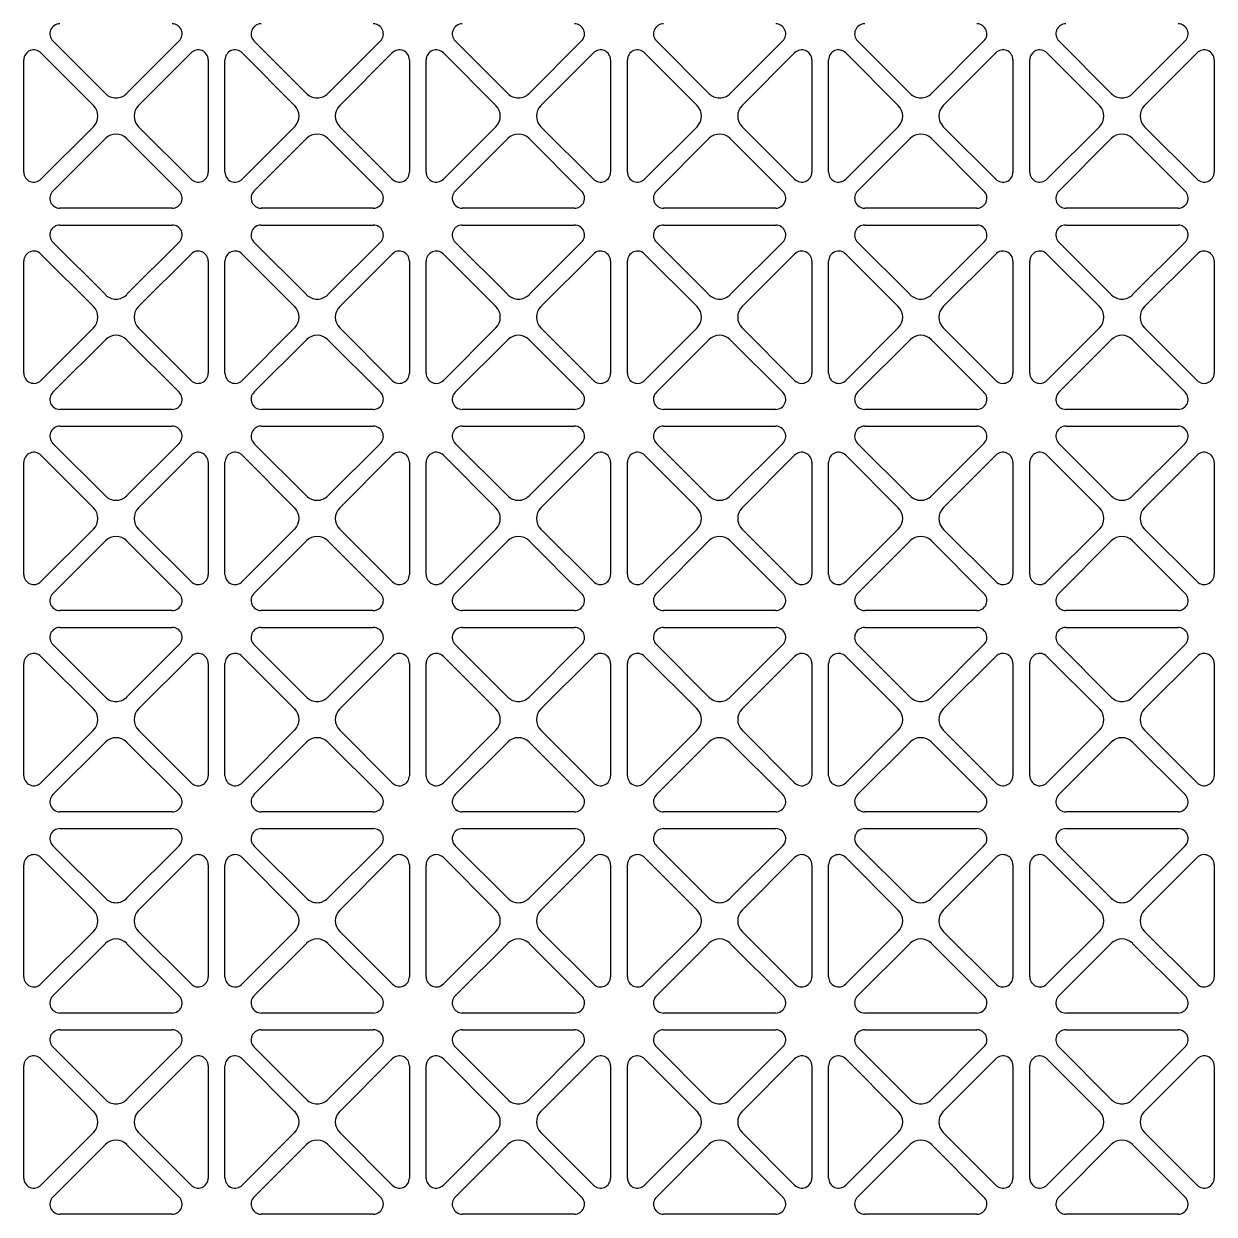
# Model space of a CAD drawing. Header units: millimetres. Extents: x 0 to 87554, y -20854 to 20404.
# Drawn here: x 49297.5 to 49439.5, y -3598.7 to -3456.7 of the extents above; entities that cross this region are included whole.
import ezdxf

# ---------------------------------------------------------------- set-up
doc = ezdxf.new("R2010")
doc.units = ezdxf.units.MM
doc.layers.get('0').update_dxf_attribs({"lineweight": 15})
doc.layers.add('WANGKONG_0', color=7, linetype='Continuous')

# ---------------------------------------------------------------- blocks, each defined once
blk = doc.blocks.new('e4tggg')
at = {"layer": 'WANGKONG_0', "color": 87, "linetype": 'Continuous'}
for p, q in [((160.04, 180.49), (153.77, 186.75)), ((168.85, 186.75), (162.58, 180.49)), ((184.04, 180.49), (177.77, 186.75)), ((192.85, 186.75), (186.58, 180.49)), ((208.04, 180.49), (201.77, 186.75)), ((216.85, 186.75), (210.58, 180.49)), ((232.04, 180.49), (225.77, 186.75)), ((240.85, 186.75), (234.58, 180.49)), ((256.04, 180.49), (249.77, 186.75)), ((264.85, 186.75), (258.58, 180.49)), ((280.04, 180.49), (273.77, 186.75)), ((288.85, 186.75), (282.58, 180.49)), ((152.36, 185.34), (158.62, 179.07)), ((164, 179.07), (170.26, 185.34)), ((176.36, 185.34), (182.62, 179.07)), ((188, 179.07), (194.26, 185.34)), ((200.36, 185.34), (206.62, 179.07)), ((212, 179.07), (218.26, 185.34)), ((224.36, 185.34), (230.62, 179.07)), ((236, 179.07), (242.26, 185.34)), ((248.36, 185.34), (254.62, 179.07)), ((260, 179.07), (266.26, 185.34)), ((272.36, 185.34), (278.62, 179.07)), ((284, 179.07), (290.26, 185.34)), ((150.31, 171.11), (150.31, 184.49)), ((172.31, 184.49), (172.31, 171.11)), ((174.31, 171.11), (174.31, 184.49)), ((196.31, 184.49), (196.31, 171.11)), ((198.31, 171.11), (198.31, 184.49)), ((220.31, 184.49), (220.31, 171.11)), ((222.31, 171.11), (222.31, 184.49)), ((244.31, 184.49), (244.31, 171.11)), ((246.31, 171.11), (246.31, 184.49)), ((268.31, 184.49), (268.31, 171.11)), ((270.31, 171.11), (270.31, 184.49)), ((292.31, 184.49), (292.31, 171.11)), ((158.62, 176.53), (152.36, 170.26)), ((170.26, 170.26), (164, 176.53)), ((182.62, 176.53), (176.36, 170.26)), ((194.26, 170.26), (188, 176.53)), ((206.62, 176.53), (200.36, 170.26)), ((218.26, 170.26), (212, 176.53)), ((230.62, 176.53), (224.36, 170.26)), ((242.26, 170.26), (236, 176.53)), ((254.62, 176.53), (248.36, 170.26)), ((266.26, 170.26), (260, 176.53)), ((278.62, 176.53), (272.36, 170.26)), ((290.26, 170.26), (284, 176.53)), ((153.77, 168.85), (160.04, 175.11)), ((162.58, 175.11), (168.85, 168.85)), ((177.77, 168.85), (184.04, 175.11)), ((186.58, 175.11), (192.85, 168.85)), ((201.77, 168.85), (208.04, 175.11)), ((210.58, 175.11), (216.85, 168.85)), ((225.77, 168.85), (232.04, 175.11)), ((234.58, 175.11), (240.85, 168.85)), ((249.77, 168.85), (256.04, 175.11)), ((258.58, 175.11), (264.85, 168.85)), ((273.77, 168.85), (280.04, 175.11)), ((282.58, 175.11), (288.85, 168.85)), ((168, 166.8), (154.62, 166.8)), ((192, 166.8), (178.62, 166.8)), ((216, 166.8), (202.62, 166.8)), ((240, 166.8), (226.62, 166.8)), ((264, 166.8), (250.62, 166.8)), ((288, 166.8), (274.62, 166.8)), ((154.62, 164.8), (168, 164.8)), ((178.62, 164.8), (192, 164.8)), ((202.62, 164.8), (216, 164.8)), ((226.62, 164.8), (240, 164.8)), ((250.62, 164.8), (264, 164.8)), ((274.62, 164.8), (288, 164.8)), ((160.04, 156.49), (153.77, 162.75)), ((168.85, 162.75), (162.58, 156.49)), ((184.04, 156.49), (177.77, 162.75)), ((192.85, 162.75), (186.58, 156.49)), ((208.04, 156.49), (201.77, 162.75)), ((216.85, 162.75), (210.58, 156.49)), ((232.04, 156.49), (225.77, 162.75)), ((240.85, 162.75), (234.58, 156.49)), ((256.04, 156.49), (249.77, 162.75)), ((264.85, 162.75), (258.58, 156.49)), ((280.04, 156.49), (273.77, 162.75)), ((288.85, 162.75), (282.58, 156.49)), ((150.31, 147.11), (150.31, 160.49)), ((152.36, 161.34), (158.62, 155.07)), ((164, 155.07), (170.26, 161.34)), ((172.31, 160.49), (172.31, 147.11)), ((174.31, 147.11), (174.31, 160.49)), ((176.36, 161.34), (182.62, 155.07)), ((188, 155.07), (194.26, 161.34)), ((196.31, 160.49), (196.31, 147.11)), ((198.31, 147.11), (198.31, 160.49)), ((200.36, 161.34), (206.62, 155.07)), ((212, 155.07), (218.26, 161.34)), ((220.31, 160.49), (220.31, 147.11)), ((222.31, 147.11), (222.31, 160.49)), ((224.36, 161.34), (230.62, 155.07)), ((236, 155.07), (242.26, 161.34)), ((244.31, 160.49), (244.31, 147.11)), ((246.31, 147.11), (246.31, 160.49)), ((248.36, 161.34), (254.62, 155.07)), ((260, 155.07), (266.26, 161.34)), ((268.31, 160.49), (268.31, 147.11)), ((270.31, 147.11), (270.31, 160.49)), ((272.36, 161.34), (278.62, 155.07)), ((284, 155.07), (290.26, 161.34)), ((292.31, 160.49), (292.31, 147.11)), ((158.62, 152.53), (152.36, 146.26)), ((170.26, 146.26), (164, 152.53)), ((182.62, 152.53), (176.36, 146.26)), ((194.26, 146.26), (188, 152.53)), ((206.62, 152.53), (200.36, 146.26)), ((218.26, 146.26), (212, 152.53)), ((230.62, 152.53), (224.36, 146.26)), ((242.26, 146.26), (236, 152.53)), ((254.62, 152.53), (248.36, 146.26)), ((266.26, 146.26), (260, 152.53)), ((278.62, 152.53), (272.36, 146.26)), ((290.26, 146.26), (284, 152.53)), ((153.77, 144.85), (160.04, 151.11)), ((162.58, 151.11), (168.85, 144.85)), ((177.77, 144.85), (184.04, 151.11)), ((186.58, 151.11), (192.85, 144.85)), ((201.77, 144.85), (208.04, 151.11)), ((210.58, 151.11), (216.85, 144.85)), ((225.77, 144.85), (232.04, 151.11)), ((234.58, 151.11), (240.85, 144.85)), ((249.77, 144.85), (256.04, 151.11)), ((258.58, 151.11), (264.85, 144.85)), ((273.77, 144.85), (280.04, 151.11)), ((282.58, 151.11), (288.85, 144.85)), ((168, 142.8), (154.62, 142.8)), ((192, 142.8), (178.62, 142.8)), ((216, 142.8), (202.62, 142.8)), ((240, 142.8), (226.62, 142.8)), ((264, 142.8), (250.62, 142.8)), ((288, 142.8), (274.62, 142.8)), ((154.62, 140.8), (168, 140.8)), ((178.62, 140.8), (192, 140.8)), ((202.62, 140.8), (216, 140.8)), ((226.62, 140.8), (240, 140.8)), ((250.62, 140.8), (264, 140.8)), ((274.62, 140.8), (288, 140.8)), ((160.04, 132.49), (153.77, 138.75)), ((168.85, 138.75), (162.58, 132.49)), ((184.04, 132.49), (177.77, 138.75)), ((192.85, 138.75), (186.58, 132.49)), ((208.04, 132.49), (201.77, 138.75)), ((216.85, 138.75), (210.58, 132.49)), ((232.04, 132.49), (225.77, 138.75)), ((240.85, 138.75), (234.58, 132.49)), ((256.04, 132.49), (249.77, 138.75)), ((264.85, 138.75), (258.58, 132.49)), ((280.04, 132.49), (273.77, 138.75)), ((288.85, 138.75), (282.58, 132.49)), ((150.31, 123.11), (150.31, 136.49)), ((152.36, 137.34), (158.62, 131.07)), ((164, 131.07), (170.26, 137.34)), ((172.31, 136.49), (172.31, 123.11)), ((174.31, 123.11), (174.31, 136.49)), ((176.36, 137.34), (182.62, 131.07)), ((188, 131.07), (194.26, 137.34)), ((196.31, 136.49), (196.31, 123.11)), ((198.31, 123.11), (198.31, 136.49)), ((200.36, 137.34), (206.62, 131.07)), ((212, 131.07), (218.26, 137.34)), ((220.31, 136.49), (220.31, 123.11)), ((222.31, 123.11), (222.31, 136.49)), ((224.36, 137.34), (230.62, 131.07)), ((236, 131.07), (242.26, 137.34)), ((244.31, 136.49), (244.31, 123.11)), ((246.31, 123.11), (246.31, 136.49)), ((248.36, 137.34), (254.62, 131.07)), ((260, 131.07), (266.26, 137.34)), ((268.31, 136.49), (268.31, 123.11)), ((270.31, 123.11), (270.31, 136.49)), ((272.36, 137.34), (278.62, 131.07)), ((284, 131.07), (290.26, 137.34)), ((292.31, 136.49), (292.31, 123.11)), ((158.62, 128.53), (152.36, 122.26)), ((170.26, 122.26), (164, 128.53)), ((182.62, 128.53), (176.36, 122.26)), ((194.26, 122.26), (188, 128.53)), ((206.62, 128.53), (200.36, 122.26)), ((218.26, 122.26), (212, 128.53)), ((230.62, 128.53), (224.36, 122.26)), ((242.26, 122.26), (236, 128.53)), ((254.62, 128.53), (248.36, 122.26)), ((266.26, 122.26), (260, 128.53)), ((278.62, 128.53), (272.36, 122.26)), ((290.26, 122.26), (284, 128.53)), ((153.77, 120.85), (160.04, 127.11)), ((162.58, 127.11), (168.85, 120.85)), ((177.77, 120.85), (184.04, 127.11)), ((186.58, 127.11), (192.85, 120.85)), ((201.77, 120.85), (208.04, 127.11)), ((210.58, 127.11), (216.85, 120.85)), ((225.77, 120.85), (232.04, 127.11)), ((234.58, 127.11), (240.85, 120.85)), ((249.77, 120.85), (256.04, 127.11)), ((258.58, 127.11), (264.85, 120.85)), ((273.77, 120.85), (280.04, 127.11)), ((282.58, 127.11), (288.85, 120.85)), ((168, 118.8), (154.62, 118.8)), ((192, 118.8), (178.62, 118.8)), ((216, 118.8), (202.62, 118.8)), ((240, 118.8), (226.62, 118.8)), ((264, 118.8), (250.62, 118.8)), ((288, 118.8), (274.62, 118.8)), ((154.62, 116.8), (168, 116.8)), ((178.62, 116.8), (192, 116.8)), ((202.62, 116.8), (216, 116.8)), ((226.62, 116.8), (240, 116.8)), ((250.62, 116.8), (264, 116.8)), ((274.62, 116.8), (288, 116.8)), ((160.04, 108.49), (153.77, 114.75)), ((168.85, 114.75), (162.58, 108.49)), ((184.04, 108.49), (177.77, 114.75)), ((192.85, 114.75), (186.58, 108.49)), ((208.04, 108.49), (201.77, 114.75)), ((216.85, 114.75), (210.58, 108.49)), ((232.04, 108.49), (225.77, 114.75)), ((240.85, 114.75), (234.58, 108.49)), ((256.04, 108.49), (249.77, 114.75)), ((264.85, 114.75), (258.58, 108.49)), ((280.04, 108.49), (273.77, 114.75)), ((288.85, 114.75), (282.58, 108.49)), ((150.31, 99.11), (150.31, 112.49)), ((152.36, 113.34), (158.62, 107.07)), ((164, 107.07), (170.26, 113.34)), ((172.31, 112.49), (172.31, 99.11)), ((174.31, 99.11), (174.31, 112.49)), ((176.36, 113.34), (182.62, 107.07)), ((188, 107.07), (194.26, 113.34)), ((196.31, 112.49), (196.31, 99.11)), ((198.31, 99.11), (198.31, 112.49)), ((200.36, 113.34), (206.62, 107.07)), ((212, 107.07), (218.26, 113.34)), ((220.31, 112.49), (220.31, 99.11)), ((222.31, 99.11), (222.31, 112.49)), ((224.36, 113.34), (230.62, 107.07)), ((236, 107.07), (242.26, 113.34)), ((244.31, 112.49), (244.31, 99.11)), ((246.31, 99.11), (246.31, 112.49)), ((248.36, 113.34), (254.62, 107.07)), ((260, 107.07), (266.26, 113.34)), ((268.31, 112.49), (268.31, 99.11)), ((270.31, 99.11), (270.31, 112.49)), ((272.36, 113.34), (278.62, 107.07)), ((284, 107.07), (290.26, 113.34)), ((292.31, 112.49), (292.31, 99.11)), ((158.62, 104.53), (152.36, 98.26)), ((170.26, 98.26), (164, 104.53)), ((182.62, 104.53), (176.36, 98.26)), ((194.26, 98.26), (188, 104.53)), ((206.62, 104.53), (200.36, 98.26)), ((218.26, 98.26), (212, 104.53)), ((230.62, 104.53), (224.36, 98.26)), ((242.26, 98.26), (236, 104.53)), ((254.62, 104.53), (248.36, 98.26)), ((266.26, 98.26), (260, 104.53)), ((278.62, 104.53), (272.36, 98.26)), ((290.26, 98.26), (284, 104.53)), ((153.77, 96.85), (160.04, 103.11)), ((162.58, 103.11), (168.85, 96.85)), ((177.77, 96.85), (184.04, 103.11)), ((186.58, 103.11), (192.85, 96.85)), ((201.77, 96.85), (208.04, 103.11)), ((210.58, 103.11), (216.85, 96.85)), ((225.77, 96.85), (232.04, 103.11)), ((234.58, 103.11), (240.85, 96.85)), ((249.77, 96.85), (256.04, 103.11)), ((258.58, 103.11), (264.85, 96.85)), ((273.77, 96.85), (280.04, 103.11)), ((282.58, 103.11), (288.85, 96.85)), ((168, 94.8), (154.62, 94.8)), ((192, 94.8), (178.62, 94.8)), ((216, 94.8), (202.62, 94.8)), ((240, 94.8), (226.62, 94.8)), ((264, 94.8), (250.62, 94.8)), ((288, 94.8), (274.62, 94.8)), ((154.62, 92.8), (168, 92.8)), ((178.62, 92.8), (192, 92.8)), ((202.62, 92.8), (216, 92.8)), ((226.62, 92.8), (240, 92.8)), ((250.62, 92.8), (264, 92.8)), ((274.62, 92.8), (288, 92.8)), ((160.04, 84.49), (153.77, 90.75)), ((168.85, 90.75), (162.58, 84.49)), ((184.04, 84.49), (177.77, 90.75)), ((192.85, 90.75), (186.58, 84.49)), ((208.04, 84.49), (201.77, 90.75)), ((216.85, 90.75), (210.58, 84.49)), ((232.04, 84.49), (225.77, 90.75)), ((240.85, 90.75), (234.58, 84.49)), ((256.04, 84.49), (249.77, 90.75)), ((264.85, 90.75), (258.58, 84.49)), ((280.04, 84.49), (273.77, 90.75)), ((288.85, 90.75), (282.58, 84.49)), ((150.31, 75.11), (150.31, 88.49)), ((152.36, 89.34), (158.62, 83.07)), ((164, 83.07), (170.26, 89.34)), ((172.31, 88.49), (172.31, 75.11)), ((174.31, 75.11), (174.31, 88.49)), ((176.36, 89.34), (182.62, 83.07)), ((188, 83.07), (194.26, 89.34)), ((196.31, 88.49), (196.31, 75.11)), ((198.31, 75.11), (198.31, 88.49)), ((200.36, 89.34), (206.62, 83.07)), ((212, 83.07), (218.26, 89.34)), ((220.31, 88.49), (220.31, 75.11)), ((222.31, 75.11), (222.31, 88.49)), ((224.36, 89.34), (230.62, 83.07)), ((236, 83.07), (242.26, 89.34)), ((244.31, 88.49), (244.31, 75.11)), ((246.31, 75.11), (246.31, 88.49)), ((248.36, 89.34), (254.62, 83.07)), ((260, 83.07), (266.26, 89.34)), ((268.31, 88.49), (268.31, 75.11)), ((270.31, 75.11), (270.31, 88.49)), ((272.36, 89.34), (278.62, 83.07)), ((284, 83.07), (290.26, 89.34)), ((292.31, 88.49), (292.31, 75.11)), ((158.62, 80.53), (152.36, 74.26)), ((170.26, 74.26), (164, 80.53)), ((182.62, 80.53), (176.36, 74.26)), ((194.26, 74.26), (188, 80.53)), ((206.62, 80.53), (200.36, 74.26)), ((218.26, 74.26), (212, 80.53)), ((230.62, 80.53), (224.36, 74.26)), ((242.26, 74.26), (236, 80.53)), ((254.62, 80.53), (248.36, 74.26)), ((266.26, 74.26), (260, 80.53)), ((278.62, 80.53), (272.36, 74.26)), ((290.26, 74.26), (284, 80.53)), ((153.77, 72.85), (160.04, 79.11)), ((162.58, 79.11), (168.85, 72.85)), ((177.77, 72.85), (184.04, 79.11)), ((186.58, 79.11), (192.85, 72.85)), ((201.77, 72.85), (208.04, 79.11)), ((210.58, 79.11), (216.85, 72.85)), ((225.77, 72.85), (232.04, 79.11)), ((234.58, 79.11), (240.85, 72.85)), ((249.77, 72.85), (256.04, 79.11)), ((258.58, 79.11), (264.85, 72.85)), ((273.77, 72.85), (280.04, 79.11)), ((282.58, 79.11), (288.85, 72.85)), ((168, 70.8), (154.62, 70.8)), ((192, 70.8), (178.62, 70.8)), ((216, 70.8), (202.62, 70.8)), ((240, 70.8), (226.62, 70.8)), ((264, 70.8), (250.62, 70.8)), ((288, 70.8), (274.62, 70.8)), ((154.62, 68.8), (168, 68.8)), ((178.62, 68.8), (192, 68.8)), ((202.62, 68.8), (216, 68.8)), ((226.62, 68.8), (240, 68.8)), ((250.62, 68.8), (264, 68.8)), ((274.62, 68.8), (288, 68.8)), ((160.04, 60.49), (153.77, 66.75)), ((168.85, 66.75), (162.58, 60.49)), ((184.04, 60.49), (177.77, 66.75)), ((192.85, 66.75), (186.58, 60.49)), ((208.04, 60.49), (201.77, 66.75)), ((216.85, 66.75), (210.58, 60.49)), ((232.04, 60.49), (225.77, 66.75)), ((240.85, 66.75), (234.58, 60.49)), ((256.04, 60.49), (249.77, 66.75)), ((264.85, 66.75), (258.58, 60.49)), ((280.04, 60.49), (273.77, 66.75)), ((288.85, 66.75), (282.58, 60.49)), ((152.36, 65.34), (158.62, 59.07)), ((164, 59.07), (170.26, 65.34)), ((176.36, 65.34), (182.62, 59.07)), ((188, 59.07), (194.26, 65.34)), ((200.36, 65.34), (206.62, 59.07)), ((212, 59.07), (218.26, 65.34)), ((224.36, 65.34), (230.62, 59.07)), ((236, 59.07), (242.26, 65.34)), ((248.36, 65.34), (254.62, 59.07)), ((260, 59.07), (266.26, 65.34)), ((272.36, 65.34), (278.62, 59.07)), ((284, 59.07), (290.26, 65.34)), ((150.31, 51.11), (150.31, 64.49)), ((172.31, 64.49), (172.31, 51.11)), ((174.31, 51.11), (174.31, 64.49)), ((196.31, 64.49), (196.31, 51.11)), ((198.31, 51.11), (198.31, 64.49)), ((220.31, 64.49), (220.31, 51.11)), ((222.31, 51.11), (222.31, 64.49)), ((244.31, 64.49), (244.31, 51.11)), ((246.31, 51.11), (246.31, 64.49)), ((268.31, 64.49), (268.31, 51.11)), ((270.31, 51.11), (270.31, 64.49)), ((292.31, 64.49), (292.31, 51.11)), ((158.62, 56.53), (152.36, 50.26)), ((170.26, 50.26), (164, 56.53)), ((182.62, 56.53), (176.36, 50.26)), ((194.26, 50.26), (188, 56.53)), ((206.62, 56.53), (200.36, 50.26)), ((218.26, 50.26), (212, 56.53)), ((230.62, 56.53), (224.36, 50.26)), ((242.26, 50.26), (236, 56.53)), ((254.62, 56.53), (248.36, 50.26)), ((266.26, 50.26), (260, 56.53)), ((278.62, 56.53), (272.36, 50.26)), ((290.26, 50.26), (284, 56.53)), ((153.77, 48.85), (160.04, 55.11)), ((162.58, 55.11), (168.85, 48.85)), ((177.77, 48.85), (184.04, 55.11)), ((186.58, 55.11), (192.85, 48.85)), ((201.77, 48.85), (208.04, 55.11)), ((210.58, 55.11), (216.85, 48.85)), ((225.77, 48.85), (232.04, 55.11)), ((234.58, 55.11), (240.85, 48.85)), ((249.77, 48.85), (256.04, 55.11)), ((258.58, 55.11), (264.85, 48.85)), ((273.77, 48.85), (280.04, 55.11)), ((282.58, 55.11), (288.85, 48.85)), ((168, 46.8), (154.62, 46.8)), ((192, 46.8), (178.62, 46.8)), ((216, 46.8), (202.62, 46.8)), ((240, 46.8), (226.62, 46.8)), ((264, 46.8), (250.62, 46.8)), ((288, 46.8), (274.62, 46.8))]:
    blk.add_line(p, q, dxfattribs=at)
for centre, radius, start, end in [((154.62, 187.6), 1.2, 90, 225), ((168, 187.6), 1.2, 315, 90), ((178.62, 187.6), 1.2, 90, 225), ((192, 187.6), 1.2, 315, 90), ((202.62, 187.6), 1.2, 90, 225), ((216, 187.6), 1.2, 315, 90), ((226.62, 187.6), 1.2, 90, 225), ((240, 187.6), 1.2, 315, 90), ((250.62, 187.6), 1.2, 90, 225), ((264, 187.6), 1.2, 315, 90), ((274.62, 187.6), 1.2, 90, 225), ((288, 187.6), 1.2, 315, 90), ((151.51, 184.49), 1.2, 45, 180), ((171.11, 184.49), 1.2, 0, 135), ((175.51, 184.49), 1.2, 45, 180), ((195.11, 184.49), 1.2, 0, 135), ((199.51, 184.49), 1.2, 45, 180), ((219.11, 184.49), 1.2, 0, 135), ((223.51, 184.49), 1.2, 45, 180), ((243.11, 184.49), 1.2, 0, 135), ((247.51, 184.49), 1.2, 45, 180), ((267.11, 184.49), 1.2, 0, 135), ((271.51, 184.49), 1.2, 45, 180), ((291.11, 184.49), 1.2, 0, 135), ((161.31, 181.76), 1.8, 225, 315), ((185.31, 181.76), 1.8, 225, 315), ((209.31, 181.76), 1.8, 225, 315), ((233.31, 181.76), 1.8, 225, 315), ((257.31, 181.76), 1.8, 225, 315), ((281.31, 181.76), 1.8, 225, 315), ((157.35, 177.8), 1.8, 315, 45), ((165.27, 177.8), 1.8, 135, 225), ((181.35, 177.8), 1.8, 315, 45), ((189.27, 177.8), 1.8, 135, 225), ((205.35, 177.8), 1.8, 315, 45), ((213.27, 177.8), 1.8, 135, 225), ((229.35, 177.8), 1.8, 315, 45), ((237.27, 177.8), 1.8, 135, 225), ((253.35, 177.8), 1.8, 315, 45), ((261.27, 177.8), 1.8, 135, 225), ((277.35, 177.8), 1.8, 315, 45), ((285.27, 177.8), 1.8, 135, 225), ((161.31, 173.84), 1.8, 45, 135), ((185.31, 173.84), 1.8, 45, 135), ((209.31, 173.84), 1.8, 45, 135), ((233.31, 173.84), 1.8, 45, 135), ((257.31, 173.84), 1.8, 45, 135), ((281.31, 173.84), 1.8, 45, 135), ((151.51, 171.11), 1.2, 180, 315), ((171.11, 171.11), 1.2, 225, 0), ((175.51, 171.11), 1.2, 180, 315), ((195.11, 171.11), 1.2, 225, 0), ((199.51, 171.11), 1.2, 180, 315), ((219.11, 171.11), 1.2, 225, 0), ((223.51, 171.11), 1.2, 180, 315), ((243.11, 171.11), 1.2, 225, 0), ((247.51, 171.11), 1.2, 180, 315), ((267.11, 171.11), 1.2, 225, 0), ((271.51, 171.11), 1.2, 180, 315), ((291.11, 171.11), 1.2, 225, 0), ((154.62, 168), 1.2, 135, 270), ((168, 168), 1.2, 270, 45), ((178.62, 168), 1.2, 135, 270), ((192, 168), 1.2, 270, 45), ((202.62, 168), 1.2, 135, 270), ((216, 168), 1.2, 270, 45), ((226.62, 168), 1.2, 135, 270), ((240, 168), 1.2, 270, 45), ((250.62, 168), 1.2, 135, 270), ((264, 168), 1.2, 270, 45), ((274.62, 168), 1.2, 135, 270), ((288, 168), 1.2, 270, 45), ((154.62, 163.6), 1.2, 90, 225), ((168, 163.6), 1.2, 315, 90), ((178.62, 163.6), 1.2, 90, 225), ((192, 163.6), 1.2, 315, 90), ((202.62, 163.6), 1.2, 90, 225), ((216, 163.6), 1.2, 315, 90), ((226.62, 163.6), 1.2, 90, 225), ((240, 163.6), 1.2, 315, 90), ((250.62, 163.6), 1.2, 90, 225), ((264, 163.6), 1.2, 315, 90), ((274.62, 163.6), 1.2, 90, 225), ((288, 163.6), 1.2, 315, 90), ((151.51, 160.49), 1.2, 45, 180), ((171.11, 160.49), 1.2, 0, 135), ((175.51, 160.49), 1.2, 45, 180), ((195.11, 160.49), 1.2, 0, 135), ((199.51, 160.49), 1.2, 45, 180), ((219.11, 160.49), 1.2, 0, 135), ((223.51, 160.49), 1.2, 45, 180), ((243.11, 160.49), 1.2, 0, 135), ((247.51, 160.49), 1.2, 45, 180), ((267.11, 160.49), 1.2, 0, 135), ((271.51, 160.49), 1.2, 45, 180), ((291.11, 160.49), 1.2, 0, 135), ((161.31, 157.76), 1.8, 225, 315), ((185.31, 157.76), 1.8, 225, 315), ((209.31, 157.76), 1.8, 225, 315), ((233.31, 157.76), 1.8, 225, 315), ((257.31, 157.76), 1.8, 225, 315), ((281.31, 157.76), 1.8, 225, 315), ((157.35, 153.8), 1.8, 315, 45), ((165.27, 153.8), 1.8, 135, 225), ((181.35, 153.8), 1.8, 315, 45), ((189.27, 153.8), 1.8, 135, 225), ((205.35, 153.8), 1.8, 315, 45), ((213.27, 153.8), 1.8, 135, 225), ((229.35, 153.8), 1.8, 315, 45), ((237.27, 153.8), 1.8, 135, 225), ((253.35, 153.8), 1.8, 315, 45), ((261.27, 153.8), 1.8, 135, 225), ((277.35, 153.8), 1.8, 315, 45), ((285.27, 153.8), 1.8, 135, 225), ((161.31, 149.84), 1.8, 45, 135), ((185.31, 149.84), 1.8, 45, 135), ((209.31, 149.84), 1.8, 45, 135), ((233.31, 149.84), 1.8, 45, 135), ((257.31, 149.84), 1.8, 45, 135), ((281.31, 149.84), 1.8, 45, 135), ((151.51, 147.11), 1.2, 180, 315), ((171.11, 147.11), 1.2, 225, 0), ((175.51, 147.11), 1.2, 180, 315), ((195.11, 147.11), 1.2, 225, 0), ((199.51, 147.11), 1.2, 180, 315), ((219.11, 147.11), 1.2, 225, 0), ((223.51, 147.11), 1.2, 180, 315), ((243.11, 147.11), 1.2, 225, 0), ((247.51, 147.11), 1.2, 180, 315), ((267.11, 147.11), 1.2, 225, 0), ((271.51, 147.11), 1.2, 180, 315), ((291.11, 147.11), 1.2, 225, 0), ((154.62, 144), 1.2, 135, 270), ((168, 144), 1.2, 270, 45), ((178.62, 144), 1.2, 135, 270), ((192, 144), 1.2, 270, 45), ((202.62, 144), 1.2, 135, 270), ((216, 144), 1.2, 270, 45), ((226.62, 144), 1.2, 135, 270), ((240, 144), 1.2, 270, 45), ((250.62, 144), 1.2, 135, 270), ((264, 144), 1.2, 270, 45), ((274.62, 144), 1.2, 135, 270), ((288, 144), 1.2, 270, 45), ((154.62, 139.6), 1.2, 90, 225), ((168, 139.6), 1.2, 315, 90), ((178.62, 139.6), 1.2, 90, 225), ((192, 139.6), 1.2, 315, 90), ((202.62, 139.6), 1.2, 90, 225), ((216, 139.6), 1.2, 315, 90), ((226.62, 139.6), 1.2, 90, 225), ((240, 139.6), 1.2, 315, 90), ((250.62, 139.6), 1.2, 90, 225), ((264, 139.6), 1.2, 315, 90), ((274.62, 139.6), 1.2, 90, 225), ((288, 139.6), 1.2, 315, 90), ((151.51, 136.49), 1.2, 45, 180), ((171.11, 136.49), 1.2, 0, 135), ((175.51, 136.49), 1.2, 45, 180), ((195.11, 136.49), 1.2, 0, 135), ((199.51, 136.49), 1.2, 45, 180), ((219.11, 136.49), 1.2, 0, 135), ((223.51, 136.49), 1.2, 45, 180), ((243.11, 136.49), 1.2, 0, 135), ((247.51, 136.49), 1.2, 45, 180), ((267.11, 136.49), 1.2, 0, 135), ((271.51, 136.49), 1.2, 45, 180), ((291.11, 136.49), 1.2, 0, 135), ((161.31, 133.76), 1.8, 225, 315), ((185.31, 133.76), 1.8, 225, 315), ((209.31, 133.76), 1.8, 225, 315), ((233.31, 133.76), 1.8, 225, 315), ((257.31, 133.76), 1.8, 225, 315), ((281.31, 133.76), 1.8, 225, 315), ((157.35, 129.8), 1.8, 315, 45), ((165.27, 129.8), 1.8, 135, 225), ((181.35, 129.8), 1.8, 315, 45), ((189.27, 129.8), 1.8, 135, 225), ((205.35, 129.8), 1.8, 315, 45), ((213.27, 129.8), 1.8, 135, 225), ((229.35, 129.8), 1.8, 315, 45), ((237.27, 129.8), 1.8, 135, 225), ((253.35, 129.8), 1.8, 315, 45), ((261.27, 129.8), 1.8, 135, 225), ((277.35, 129.8), 1.8, 315, 45), ((285.27, 129.8), 1.8, 135, 225), ((161.31, 125.84), 1.8, 45, 135), ((185.31, 125.84), 1.8, 45, 135), ((209.31, 125.84), 1.8, 45, 135), ((233.31, 125.84), 1.8, 45, 135), ((257.31, 125.84), 1.8, 45, 135), ((281.31, 125.84), 1.8, 45, 135), ((151.51, 123.11), 1.2, 180, 315), ((171.11, 123.11), 1.2, 225, 0), ((175.51, 123.11), 1.2, 180, 315), ((195.11, 123.11), 1.2, 225, 0), ((199.51, 123.11), 1.2, 180, 315), ((219.11, 123.11), 1.2, 225, 0), ((223.51, 123.11), 1.2, 180, 315), ((243.11, 123.11), 1.2, 225, 0), ((247.51, 123.11), 1.2, 180, 315), ((267.11, 123.11), 1.2, 225, 0), ((271.51, 123.11), 1.2, 180, 315), ((291.11, 123.11), 1.2, 225, 0), ((154.62, 120), 1.2, 135, 270), ((168, 120), 1.2, 270, 45), ((178.62, 120), 1.2, 135, 270), ((192, 120), 1.2, 270, 45), ((202.62, 120), 1.2, 135, 270), ((216, 120), 1.2, 270, 45), ((226.62, 120), 1.2, 135, 270), ((240, 120), 1.2, 270, 45), ((250.62, 120), 1.2, 135, 270), ((264, 120), 1.2, 270, 45), ((274.62, 120), 1.2, 135, 270), ((288, 120), 1.2, 270, 45), ((154.62, 115.6), 1.2, 90, 225), ((168, 115.6), 1.2, 315, 90), ((178.62, 115.6), 1.2, 90, 225), ((192, 115.6), 1.2, 315, 90), ((202.62, 115.6), 1.2, 90, 225), ((216, 115.6), 1.2, 315, 90), ((226.62, 115.6), 1.2, 90, 225), ((240, 115.6), 1.2, 315, 90), ((250.62, 115.6), 1.2, 90, 225), ((264, 115.6), 1.2, 315, 90), ((274.62, 115.6), 1.2, 90, 225), ((288, 115.6), 1.2, 315, 90), ((151.51, 112.49), 1.2, 45, 180), ((171.11, 112.49), 1.2, 0, 135), ((175.51, 112.49), 1.2, 45, 180), ((195.11, 112.49), 1.2, 0, 135), ((199.51, 112.49), 1.2, 45, 180), ((219.11, 112.49), 1.2, 0, 135), ((223.51, 112.49), 1.2, 45, 180), ((243.11, 112.49), 1.2, 0, 135), ((247.51, 112.49), 1.2, 45, 180), ((267.11, 112.49), 1.2, 0, 135), ((271.51, 112.49), 1.2, 45, 180), ((291.11, 112.49), 1.2, 0, 135), ((161.31, 109.76), 1.8, 225, 315), ((185.31, 109.76), 1.8, 225, 315), ((209.31, 109.76), 1.8, 225, 315), ((233.31, 109.76), 1.8, 225, 315), ((257.31, 109.76), 1.8, 225, 315), ((281.31, 109.76), 1.8, 225, 315), ((157.35, 105.8), 1.8, 315, 45), ((165.27, 105.8), 1.8, 135, 225), ((181.35, 105.8), 1.8, 315, 45), ((189.27, 105.8), 1.8, 135, 225), ((205.35, 105.8), 1.8, 315, 45), ((213.27, 105.8), 1.8, 135, 225), ((229.35, 105.8), 1.8, 315, 45), ((237.27, 105.8), 1.8, 135, 225), ((253.35, 105.8), 1.8, 315, 45), ((261.27, 105.8), 1.8, 135, 225), ((277.35, 105.8), 1.8, 315, 45), ((285.27, 105.8), 1.8, 135, 225), ((161.31, 101.84), 1.8, 45, 135), ((185.31, 101.84), 1.8, 45, 135), ((209.31, 101.84), 1.8, 45, 135), ((233.31, 101.84), 1.8, 45, 135), ((257.31, 101.84), 1.8, 45, 135), ((281.31, 101.84), 1.8, 45, 135), ((151.51, 99.11), 1.2, 180, 315), ((171.11, 99.11), 1.2, 225, 0), ((175.51, 99.11), 1.2, 180, 315), ((195.11, 99.11), 1.2, 225, 0), ((199.51, 99.11), 1.2, 180, 315), ((219.11, 99.11), 1.2, 225, 0), ((223.51, 99.11), 1.2, 180, 315), ((243.11, 99.11), 1.2, 225, 0), ((247.51, 99.11), 1.2, 180, 315), ((267.11, 99.11), 1.2, 225, 0), ((271.51, 99.11), 1.2, 180, 315), ((291.11, 99.11), 1.2, 225, 0), ((154.62, 96), 1.2, 135, 270), ((168, 96), 1.2, 270, 45), ((178.62, 96), 1.2, 135, 270), ((192, 96), 1.2, 270, 45), ((202.62, 96), 1.2, 135, 270), ((216, 96), 1.2, 270, 45), ((226.62, 96), 1.2, 135, 270), ((240, 96), 1.2, 270, 45), ((250.62, 96), 1.2, 135, 270), ((264, 96), 1.2, 270, 45), ((274.62, 96), 1.2, 135, 270), ((288, 96), 1.2, 270, 45), ((154.62, 91.6), 1.2, 90, 225), ((168, 91.6), 1.2, 315, 90), ((178.62, 91.6), 1.2, 90, 225), ((192, 91.6), 1.2, 315, 90), ((202.62, 91.6), 1.2, 90, 225), ((216, 91.6), 1.2, 315, 90), ((226.62, 91.6), 1.2, 90, 225), ((240, 91.6), 1.2, 315, 90), ((250.62, 91.6), 1.2, 90, 225), ((264, 91.6), 1.2, 315, 90), ((274.62, 91.6), 1.2, 90, 225), ((288, 91.6), 1.2, 315, 90), ((151.51, 88.49), 1.2, 45, 180), ((171.11, 88.49), 1.2, 0, 135), ((175.51, 88.49), 1.2, 45, 180), ((195.11, 88.49), 1.2, 0, 135), ((199.51, 88.49), 1.2, 45, 180), ((219.11, 88.49), 1.2, 0, 135), ((223.51, 88.49), 1.2, 45, 180), ((243.11, 88.49), 1.2, 0, 135), ((247.51, 88.49), 1.2, 45, 180), ((267.11, 88.49), 1.2, 0, 135), ((271.51, 88.49), 1.2, 45, 180), ((291.11, 88.49), 1.2, 0, 135), ((161.31, 85.76), 1.8, 225, 315), ((185.31, 85.76), 1.8, 225, 315), ((209.31, 85.76), 1.8, 225, 315), ((233.31, 85.76), 1.8, 225, 315), ((257.31, 85.76), 1.8, 225, 315), ((281.31, 85.76), 1.8, 225, 315), ((157.35, 81.8), 1.8, 315, 45), ((165.27, 81.8), 1.8, 135, 225), ((181.35, 81.8), 1.8, 315, 45), ((189.27, 81.8), 1.8, 135, 225), ((205.35, 81.8), 1.8, 315, 45), ((213.27, 81.8), 1.8, 135, 225), ((229.35, 81.8), 1.8, 315, 45), ((237.27, 81.8), 1.8, 135, 225), ((253.35, 81.8), 1.8, 315, 45), ((261.27, 81.8), 1.8, 135, 225), ((277.35, 81.8), 1.8, 315, 45), ((285.27, 81.8), 1.8, 135, 225), ((161.31, 77.84), 1.8, 45, 135), ((185.31, 77.84), 1.8, 45, 135), ((209.31, 77.84), 1.8, 45, 135), ((233.31, 77.84), 1.8, 45, 135), ((257.31, 77.84), 1.8, 45, 135), ((281.31, 77.84), 1.8, 45, 135), ((151.51, 75.11), 1.2, 180, 315), ((171.11, 75.11), 1.2, 225, 0), ((175.51, 75.11), 1.2, 180, 315), ((195.11, 75.11), 1.2, 225, 0), ((199.51, 75.11), 1.2, 180, 315), ((219.11, 75.11), 1.2, 225, 0), ((223.51, 75.11), 1.2, 180, 315), ((243.11, 75.11), 1.2, 225, 0), ((247.51, 75.11), 1.2, 180, 315), ((267.11, 75.11), 1.2, 225, 0), ((271.51, 75.11), 1.2, 180, 315), ((291.11, 75.11), 1.2, 225, 0), ((154.62, 72), 1.2, 135, 270), ((168, 72), 1.2, 270, 45), ((178.62, 72), 1.2, 135, 270), ((192, 72), 1.2, 270, 45), ((202.62, 72), 1.2, 135, 270), ((216, 72), 1.2, 270, 45), ((226.62, 72), 1.2, 135, 270), ((240, 72), 1.2, 270, 45), ((250.62, 72), 1.2, 135, 270), ((264, 72), 1.2, 270, 45), ((274.62, 72), 1.2, 135, 270), ((288, 72), 1.2, 270, 45), ((154.62, 67.6), 1.2, 90, 225), ((168, 67.6), 1.2, 315, 90), ((178.62, 67.6), 1.2, 90, 225), ((192, 67.6), 1.2, 315, 90), ((202.62, 67.6), 1.2, 90, 225), ((216, 67.6), 1.2, 315, 90), ((226.62, 67.6), 1.2, 90, 225), ((240, 67.6), 1.2, 315, 90), ((250.62, 67.6), 1.2, 90, 225), ((264, 67.6), 1.2, 315, 90), ((274.62, 67.6), 1.2, 90, 225), ((288, 67.6), 1.2, 315, 90), ((151.51, 64.49), 1.2, 45, 180), ((171.11, 64.49), 1.2, 0, 135), ((175.51, 64.49), 1.2, 45, 180), ((195.11, 64.49), 1.2, 0, 135), ((199.51, 64.49), 1.2, 45, 180), ((219.11, 64.49), 1.2, 0, 135), ((223.51, 64.49), 1.2, 45, 180), ((243.11, 64.49), 1.2, 0, 135), ((247.51, 64.49), 1.2, 45, 180), ((267.11, 64.49), 1.2, 0, 135), ((271.51, 64.49), 1.2, 45, 180), ((291.11, 64.49), 1.2, 0, 135), ((161.31, 61.76), 1.8, 225, 315), ((185.31, 61.76), 1.8, 225, 315), ((209.31, 61.76), 1.8, 225, 315), ((233.31, 61.76), 1.8, 225, 315), ((257.31, 61.76), 1.8, 225, 315), ((281.31, 61.76), 1.8, 225, 315), ((157.35, 57.8), 1.8, 315, 45), ((165.27, 57.8), 1.8, 135, 225), ((181.35, 57.8), 1.8, 315, 45), ((189.27, 57.8), 1.8, 135, 225), ((205.35, 57.8), 1.8, 315, 45), ((213.27, 57.8), 1.8, 135, 225), ((229.35, 57.8), 1.8, 315, 45), ((237.27, 57.8), 1.8, 135, 225), ((253.35, 57.8), 1.8, 315, 45), ((261.27, 57.8), 1.8, 135, 225), ((277.35, 57.8), 1.8, 315, 45), ((285.27, 57.8), 1.8, 135, 225), ((161.31, 53.84), 1.8, 45, 135), ((185.31, 53.84), 1.8, 45, 135), ((209.31, 53.84), 1.8, 45, 135), ((233.31, 53.84), 1.8, 45, 135), ((257.31, 53.84), 1.8, 45, 135), ((281.31, 53.84), 1.8, 45, 135), ((151.51, 51.11), 1.2, 180, 315), ((171.11, 51.11), 1.2, 225, 0), ((175.51, 51.11), 1.2, 180, 315), ((195.11, 51.11), 1.2, 225, 0), ((199.51, 51.11), 1.2, 180, 315), ((219.11, 51.11), 1.2, 225, 0), ((223.51, 51.11), 1.2, 180, 315), ((243.11, 51.11), 1.2, 225, 0), ((247.51, 51.11), 1.2, 180, 315), ((267.11, 51.11), 1.2, 225, 0), ((271.51, 51.11), 1.2, 180, 315), ((291.11, 51.11), 1.2, 225, 0), ((154.62, 48), 1.2, 135, 270), ((168, 48), 1.2, 270, 45), ((178.62, 48), 1.2, 135, 270), ((192, 48), 1.2, 270, 45), ((202.62, 48), 1.2, 135, 270), ((216, 48), 1.2, 270, 45), ((226.62, 48), 1.2, 135, 270), ((240, 48), 1.2, 270, 45), ((250.62, 48), 1.2, 135, 270), ((264, 48), 1.2, 270, 45), ((274.62, 48), 1.2, 135, 270), ((288, 48), 1.2, 270, 45)]:
    blk.add_arc(centre, radius, start, end, dxfattribs=at)

msp = doc.modelspace()

# ---------------------------------------------------------------- block references
at = {"lineweight": -3}
msp.add_blockref('e4tggg', (49147.147, -3645.479, 19235.731), dxfattribs=at)

doc.saveas('drawing.dxf')
